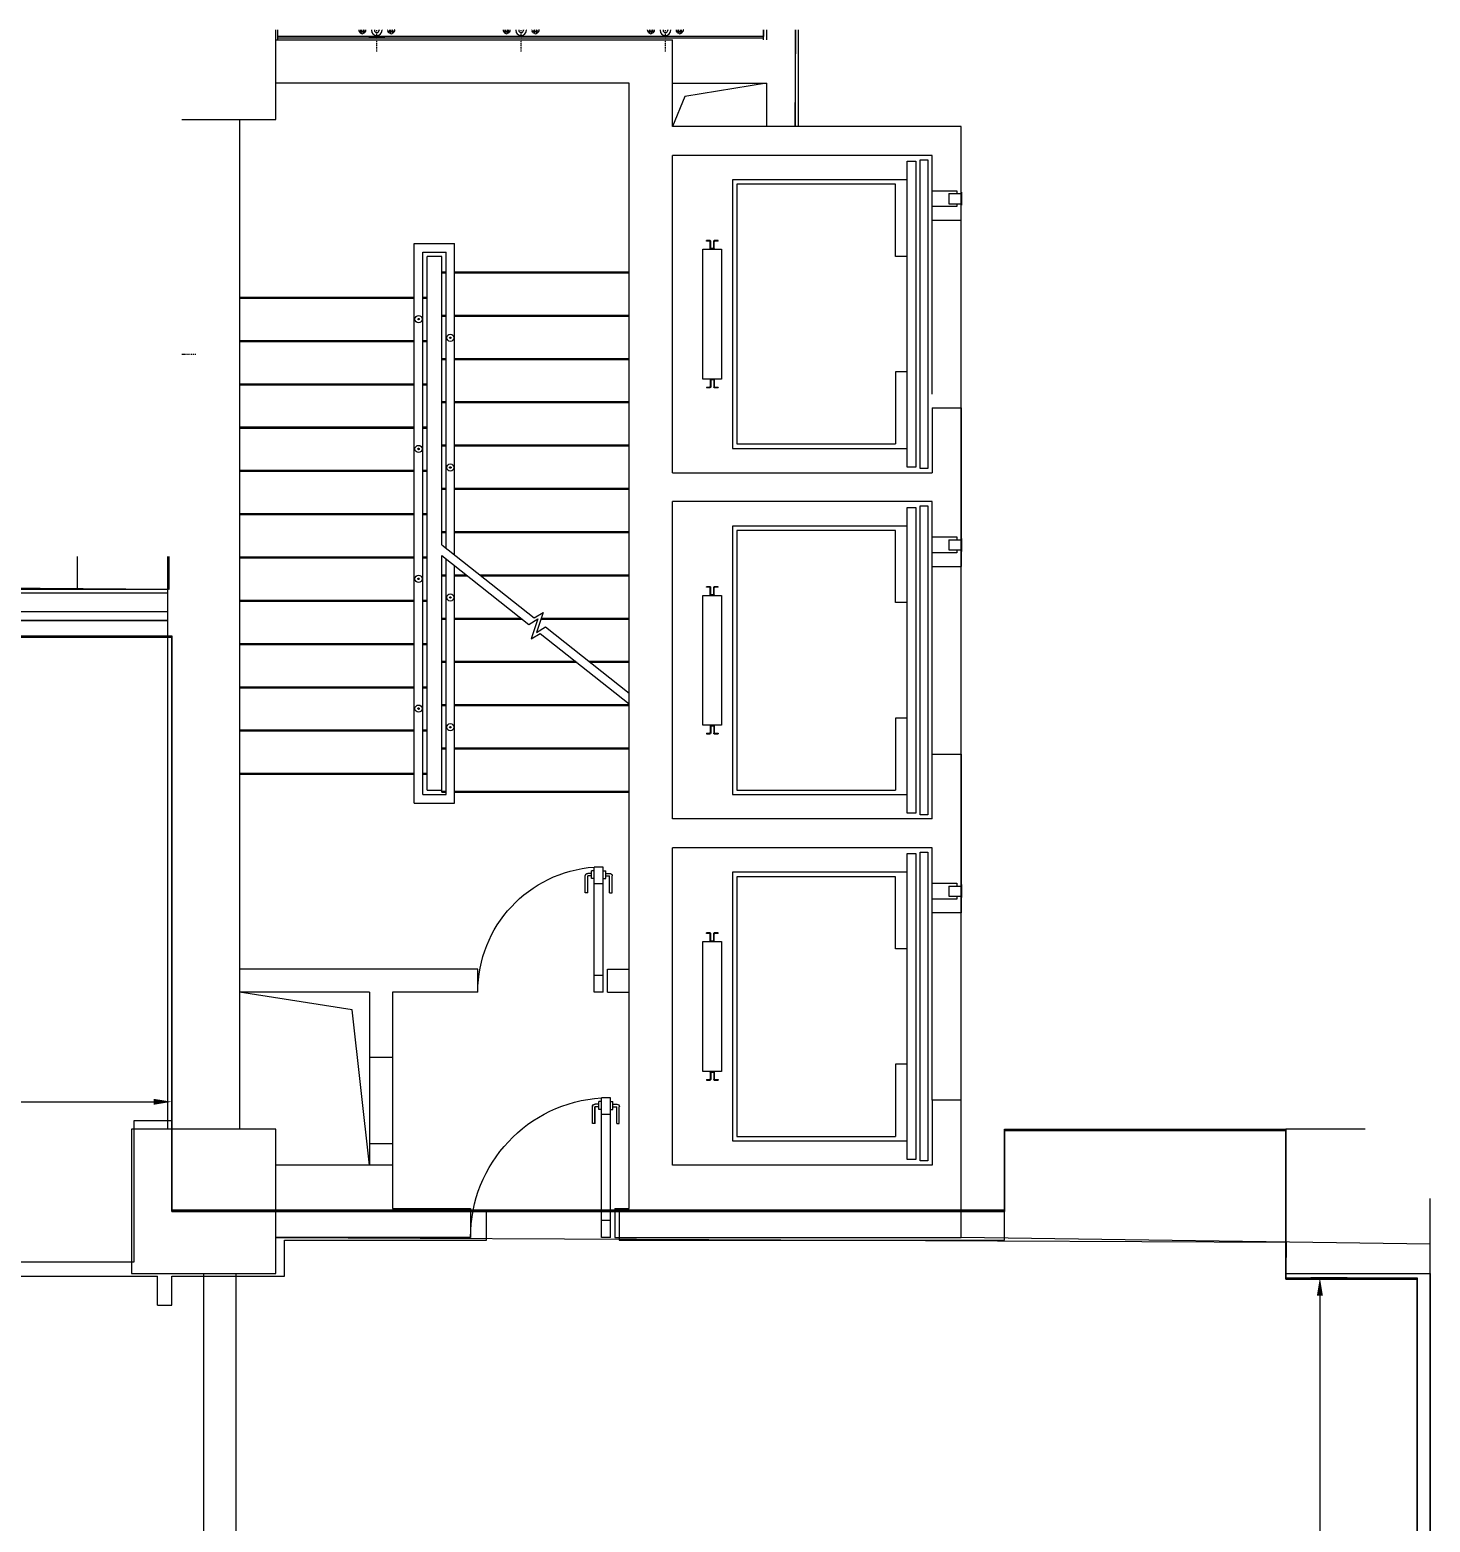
# Model space of a CAD drawing. Header units: millimetres. Extents: x 1339815 to 1379223, y -5788 to 29292.
# Drawn here: x 1358411 to 1368115, y 15908 to 26252 of the extents above; entities that cross this region are included whole.
import ezdxf

# ---------------------------------------------------------------- set-up
doc = ezdxf.new("R2010")
doc.units = ezdxf.units.MM
doc.linetypes.add('DASHDOT2', pattern=[12.7, 6.35, -3.175, 0, -3.175])
doc.linetypes.add('HIDDEN2', pattern=[4.7625, 3.175, -1.5875])
for name, color, linetype in [('Baca', 7, 'Continuous'), ('Divar-esas', 7, 'Continuous'), ('Divar-komek', 7, 'Continuous'), ('Kafel', 7, 'Continuous'), ('Lift', 7, 'Continuous'), ('Meheccer', 7, 'Continuous'), ('OFFICE_BOUNDARY', 3, 'Continuous'), ('Pillekan', 7, 'Continuous'), ('plita 2', 7, 'Continuous'), ('Qapi', 7, 'Continuous'), ('Santexnika', 7, 'Continuous'), ('sutun1', 7, 'Continuous'), ('Tavan', 7, 'Continuous')]:
    doc.layers.add(name, color=color, linetype=linetype)
doc.layers.add('syse', color=135, linetype='Continuous', lineweight=15)

msp = doc.modelspace()

# ---------------------------------------------------------------- linework, layer by layer
for p, q in [((1363126, 24792), (1363100, 24792)), ((1363100, 24788), (1363100, 24792)), ((1363122, 24788), (1363100, 24788)), ((1363126, 24736), (1363126, 24784)), ((1363130, 24740), (1363130, 24788)), ((1363150, 24732), (1363130, 24732)), ((1363146, 24736), (1363134, 24736)), ((1363150, 24740), (1363150, 24788)), ((1363180, 24792), (1363154, 24792)), ((1363154, 24736), (1363154, 24784)), ((1363180, 24788), (1363158, 24788)), ((1363180, 24788), (1363180, 24792)), ((1363126, 23828), (1363126, 23780)), ((1363130, 23832), (1363150, 23832)), ((1363130, 23824), (1363130, 23776)), ((1363134, 23828), (1363146, 23828)), ((1363150, 23824), (1363150, 23776)), ((1363154, 23828), (1363154, 23780)), ((1363100, 23776), (1363100, 23772)), ((1363100, 23776), (1363122, 23776)), ((1363100, 23772), (1363126, 23772)), ((1363154, 23772), (1363180, 23772)), ((1363158, 23776), (1363180, 23776)), ((1363180, 23776), (1363180, 23772)), ((1363126, 22392), (1363100, 22392)), ((1363100, 22388), (1363100, 22392)), ((1363122, 22388), (1363100, 22388)), ((1363126, 22336), (1363126, 22384)), ((1363130, 22340), (1363130, 22388)), ((1363150, 22340), (1363150, 22388)), ((1363180, 22392), (1363154, 22392)), ((1363154, 22336), (1363154, 22384)), ((1363180, 22388), (1363158, 22388)), ((1363180, 22388), (1363180, 22392)), ((1363150, 22332), (1363130, 22332)), ((1363146, 22336), (1363134, 22336)), ((1363126, 21428), (1363126, 21380)), ((1363130, 21432), (1363150, 21432)), ((1363130, 21424), (1363130, 21376)), ((1363134, 21428), (1363146, 21428)), ((1363150, 21424), (1363150, 21376)), ((1363154, 21428), (1363154, 21380)), ((1363100, 21376), (1363100, 21372)), ((1363100, 21376), (1363122, 21376)), ((1363100, 21372), (1363126, 21372)), ((1363154, 21372), (1363180, 21372)), ((1363158, 21376), (1363180, 21376)), ((1363180, 21376), (1363180, 21372)), ((1363126, 19992), (1363100, 19992)), ((1363100, 19988), (1363100, 19992)), ((1363122, 19988), (1363100, 19988)), ((1363126, 19936), (1363126, 19984)), ((1363130, 19940), (1363130, 19988)), ((1363150, 19940), (1363150, 19988)), ((1363180, 19992), (1363154, 19992)), ((1363154, 19936), (1363154, 19984)), ((1363180, 19988), (1363158, 19988)), ((1363180, 19988), (1363180, 19992)), ((1363150, 19932), (1363130, 19932)), ((1363146, 19936), (1363134, 19936)), ((1363100, 18976), (1363100, 18972)), ((1363100, 18976), (1363122, 18976)), ((1363100, 18972), (1363126, 18972)), ((1363126, 19028), (1363126, 18980)), ((1363130, 19032), (1363150, 19032)), ((1363130, 19024), (1363130, 18976)), ((1363134, 19028), (1363146, 19028)), ((1363150, 19024), (1363150, 18976)), ((1363154, 19028), (1363154, 18980)), ((1363154, 18972), (1363180, 18972)), ((1363158, 18976), (1363180, 18976)), ((1363180, 18976), (1363180, 18972)), ((1367115, 18622), (1367115, 17592)), ((1367115, 17592), (1368025, 17592)), ((1368025, 17592), (1368025, 15432))]:
    msp.add_line(p, q)
at = {"color": 18, "lineweight": -3, "true_color": 0x000000}
for p, q in [((1355525, 22052), (1359395, 22052)), ((1355525, 22042), (1359395, 22042)), ((1359395, 22052), (1359395, 18072)), ((1359395, 22042), (1359395, 18062)), ((1365165, 18072), (1365165, 18632)), ((1365165, 18632), (1367115, 18632)), ((1365165, 18062), (1365165, 18622)), ((1365165, 18622), (1367115, 18622)), ((1367115, 18632), (1367115, 17602)), ((1367115, 18622), (1367115, 17592)), ((1359395, 18072), (1365165, 18072)), ((1359395, 18062), (1365165, 18062)), ((1367115, 17602), (1368025, 17602)), ((1367115, 17592), (1368025, 17592)), ((1368025, 17602), (1368025, 10412)), ((1368025, 17592), (1368025, 10402))]:
    msp.add_line(p, q, dxfattribs=at)
at = {"color": 1, "lineweight": 30}
for p, q in [((1355525, 22042), (1359395, 22042)), ((1359395, 22042), (1359395, 18062)), ((1365165, 18062), (1365165, 18622)), ((1365165, 18622), (1367115, 18622)), ((1367115, 18622), (1367115, 17592)), ((1359395, 18062), (1365165, 18062)), ((1367115, 17592), (1368025, 17592)), ((1368025, 17592), (1368025, 10402))]:
    msp.add_line(p, q, dxfattribs=at)
at = {"color": 0, "lineweight": -2, "transparency": 16777216}
for p, q in [((1359395, 18689), (1359395, 18884)), ((1354520, 18822), (1359270, 18822)), ((1367539, 17602), (1367288, 17602)), ((1367351, 17477), (1367351, 10757))]:
    msp.add_line(p, q, dxfattribs=at)
for points in [[(1355415, 17712), (1359135, 17712), (1359135, 18692), (1359395, 18692), (1359395, 22042), (1355635, 22042), (1355635, 21352), (1354475, 21352), (1354475, 17712)], [(1365165, 17862), (1365165, 18622)], [(1359295, 17412), (1359395, 17412), (1359395, 17612), (1360175, 17612), (1360175, 17862), (1361575, 17862), (1361575, 18062), (1362495, 18062), (1362495, 17862), (1365165, 17862)], [(1355415, 17712), (1355415, 17612), (1359295, 17612)], [(1359295, 17412), (1359295, 17612)]]:
    msp.add_lwpolyline(points)
at = {"extrusion": (0, 0, -1)}
for centre, start, end in [((-1363122, 24784), 90, 180), ((-1363126, 24788), 90, 180), ((-1363130, 24736), -90, 0), ((-1363134, 24740), -90, 0), ((-1363146, 24740), 180, -90), ((-1363154, 24788), 0, 90), ((-1363150, 24736), 180, -90), ((-1363158, 24784), 0, 90), ((-1363130, 23828), 0, 90), ((-1363134, 23824), 0, 90), ((-1363146, 23824), 90, 180), ((-1363150, 23828), 90, 180), ((-1363122, 23780), 180, -90), ((-1363126, 23776), 180, -90), ((-1363154, 23776), -90, 0), ((-1363158, 23780), -90, 0), ((-1363122, 22384), 90, 180), ((-1363126, 22388), 90, 180), ((-1363154, 22388), 0, 90), ((-1363158, 22384), 0, 90), ((-1363130, 22336), -90, 0), ((-1363134, 22340), -90, 0), ((-1363146, 22340), 180, -90), ((-1363150, 22336), 180, -90), ((-1363130, 21428), 0, 90), ((-1363134, 21424), 0, 90), ((-1363146, 21424), 90, 180), ((-1363150, 21428), 90, 180), ((-1363122, 21380), 180, -90), ((-1363126, 21376), 180, -90), ((-1363154, 21376), -90, 0), ((-1363158, 21380), -90, 0), ((-1363122, 19984), 90, 180), ((-1363126, 19988), 90, 180), ((-1363154, 19988), 0, 90), ((-1363158, 19984), 0, 90), ((-1363130, 19936), -90, 0), ((-1363134, 19940), -90, 0), ((-1363146, 19940), 180, -90), ((-1363150, 19936), 180, -90), ((-1363122, 18980), 180, -90), ((-1363130, 19028), 0, 90), ((-1363126, 18976), 180, -90), ((-1363134, 19024), 0, 90), ((-1363146, 19024), 90, 180), ((-1363150, 19028), 90, 180), ((-1363154, 18976), -90, 0), ((-1363158, 18980), -90, 0)]:
    msp.add_arc(centre, 4, start, end, dxfattribs=at)
at = {"color": 0, "transparency": 16777216}
for points in [[(1359270, 18842), (1359270, 18801), (1359395, 18822)], [(1367330, 17477), (1367372, 17477), (1367351, 17602)]]:
    msp.add_solid(points, dxfattribs=at)
at = {"layer": 'Baca'}
for p, q in [((1360645, 19460), (1359865, 19582)), ((1360765, 18382), (1360645, 19460))]:
    msp.add_line(p, q, dxfattribs=at)
msp.add_lwpolyline([(1363515, 25882), (1362950, 25791), (1362865, 25582)], dxfattribs=at)
at = {"layer": 'Divar-esas'}
for p, q in [((1361515, 19742), (1359865, 19742)), ((1361515, 19582), (1361515, 19742)), ((1362415, 19742), (1362565, 19742)), ((1362415, 19582), (1362415, 19742)), ((1360765, 19582), (1359865, 19582)), ((1360765, 19582), (1360765, 19132)), ((1361515, 19582), (1360925, 19582)), ((1360925, 19582), (1360925, 19132)), ((1362415, 19582), (1362565, 19582)), ((1360765, 19132), (1360925, 19132)), ((1360765, 18532), (1360765, 18382)), ((1360765, 18532), (1360925, 18532)), ((1360925, 18532), (1360925, 18382))]:
    msp.add_line(p, q, dxfattribs=at)
at = {"layer": 'Divar-komek'}
for p, q in [((1363515, 26252), (1363515, 26182)), ((1363715, 26252), (1363715, 25582)), ((1363715, 26252), (1363715, 25582)), ((1362865, 25882), (1363515, 25882)), ((1363515, 25882), (1363515, 25582)), ((1359365, 22347), (1355715, 22347)), ((1359365, 22217), (1355585, 22217)), ((1360765, 19132), (1360765, 18532)), ((1360925, 19132), (1360925, 18532))]:
    msp.add_line(p, q, dxfattribs=at)
at = {"layer": 'Kafel'}
for p, q in [((1360130, 26182), (1360130, 26252)), ((1360130, 26197), (1363495, 26197)), ((1363495, 26182), (1363495, 26252)), ((1363735, 26252), (1363735, 25582)), ((1359375, 22602), (1359375, 22372)), ((1359365, 22372), (1355745, 22372))]:
    msp.add_line(p, q, dxfattribs=at)
at = {"layer": 'Lift'}
for p, q in [((1364580, 23212), (1364580, 25352)), ((1364580, 25352), (1364635, 25352)), ((1364580, 25352), (1364635, 25352)), ((1364635, 25352), (1364635, 23212)), ((1364490, 23222), (1364490, 25342)), ((1364490, 25342), (1364550, 25342)), ((1364550, 25342), (1364550, 23222)), ((1363280, 25213), (1363280, 23351)), ((1364490, 25213), (1363280, 25213)), ((1363310, 25182), (1363310, 23382)), ((1364410, 25182), (1363310, 25182)), ((1364410, 24682), (1364410, 25182)), ((1364490, 24682), (1364410, 24682)), ((1364490, 23882), (1364410, 23882)), ((1364410, 23882), (1364410, 23382)), ((1363310, 23382), (1364410, 23382)), ((1363280, 23351), (1364490, 23351)), ((1364550, 23222), (1364490, 23222)), ((1364635, 23212), (1364580, 23212)), ((1364490, 20822), (1364490, 22942)), ((1364490, 22942), (1364550, 22942)), ((1364550, 22942), (1364550, 20822)), ((1364580, 20812), (1364580, 22952)), ((1364580, 22952), (1364635, 22952)), ((1364580, 22952), (1364635, 22952)), ((1364635, 22952), (1364635, 20812)), ((1363280, 22813), (1363280, 20951)), ((1364490, 22813), (1363280, 22813)), ((1363310, 22782), (1363310, 20982)), ((1364410, 22782), (1363310, 22782)), ((1364410, 22282), (1364410, 22782)), ((1364490, 22282), (1364410, 22282)), ((1364490, 21482), (1364410, 21482)), ((1364410, 21482), (1364410, 20982)), ((1363280, 20951), (1364490, 20951)), ((1363310, 20982), (1364410, 20982)), ((1364550, 20822), (1364490, 20822)), ((1364635, 20812), (1364580, 20812)), ((1364490, 18422), (1364490, 20542)), ((1364490, 20542), (1364550, 20542)), ((1364550, 20542), (1364550, 18422)), ((1364580, 18412), (1364580, 20552)), ((1364580, 20552), (1364635, 20552)), ((1364580, 20552), (1364635, 20552)), ((1364635, 20552), (1364635, 18412)), ((1363280, 20413), (1363280, 18551)), ((1364490, 20413), (1363280, 20413)), ((1363310, 20382), (1363310, 18582)), ((1364410, 20382), (1363310, 20382)), ((1364410, 19882), (1364410, 20382)), ((1364490, 19882), (1364410, 19882)), ((1364490, 19082), (1364410, 19082)), ((1364410, 19082), (1364410, 18582)), ((1363280, 18551), (1364490, 18551)), ((1363310, 18582), (1364410, 18582)), ((1364550, 18422), (1364490, 18422)), ((1364635, 18412), (1364580, 18412))]:
    msp.add_line(p, q, dxfattribs=at)
at = {"layer": 'Lift', "linetype": 'Continuous'}
for p, q in [((1364665, 25137), (1364835, 25137)), ((1364780, 25117), (1364865, 25117)), ((1364780, 25117), (1364780, 25047)), ((1364780, 25047), (1364865, 25047)), ((1364835, 25137), (1364835, 25117)), ((1364835, 25047), (1364835, 25027)), ((1364865, 25127), (1364868, 25127)), ((1364865, 25037), (1364868, 25037)), ((1364868, 25127), (1364868, 25037)), ((1364835, 25027), (1364665, 25027)), ((1364665, 22737), (1364835, 22737)), ((1364780, 22717), (1364865, 22717)), ((1364780, 22717), (1364780, 22647)), ((1364835, 22737), (1364835, 22717)), ((1364865, 22727), (1364868, 22727)), ((1364868, 22727), (1364868, 22637)), ((1364835, 22627), (1364665, 22627)), ((1364780, 22647), (1364865, 22647)), ((1364835, 22647), (1364835, 22627)), ((1364865, 22637), (1364868, 22637)), ((1364665, 20337), (1364835, 20337)), ((1364780, 20317), (1364865, 20317)), ((1364780, 20317), (1364780, 20247)), ((1364835, 20337), (1364835, 20317)), ((1364865, 20327), (1364868, 20327)), ((1364868, 20327), (1364868, 20237)), ((1364835, 20227), (1364665, 20227)), ((1364780, 20247), (1364865, 20247)), ((1364835, 20247), (1364835, 20227)), ((1364865, 20237), (1364868, 20237))]:
    msp.add_line(p, q, dxfattribs=at)
at = {"layer": 'Lift', "extrusion": (0, 0, -1)}
for points in [[(-1363205, 23832), (-1363075, 23832), (-1363075, 24732), (-1363205, 24732)], [(-1363205, 21432), (-1363075, 21432), (-1363075, 22332), (-1363205, 22332)], [(-1363205, 19032), (-1363075, 19032), (-1363075, 19932), (-1363205, 19932)]]:
    msp.add_lwpolyline(points, close=True, dxfattribs=at)
at = {"layer": 'Meheccer'}
for p, q in [((1361075, 20892), (1361075, 24772)), ((1361075, 24772), (1361355, 24772)), ((1361355, 22610), (1361355, 24772)), ((1361135, 20952), (1361135, 24712)), ((1361135, 24712), (1361295, 24712)), ((1361295, 22658), (1361295, 24712)), ((1361295, 20952), (1361295, 22584)), ((1361355, 20892), (1361355, 22537)), ((1361135, 20952), (1361295, 20952)), ((1361075, 20892), (1361355, 20892))]:
    msp.add_line(p, q, dxfattribs=at)
for centre, radius in [((1361105, 24247), 25), ((1361105, 24247), 5), ((1361325, 24118), 25), ((1361325, 24118), 5), ((1361105, 23347), 25), ((1361325, 23218), 25), ((1361105, 22447), 25), ((1361325, 22318), 25), ((1361325, 22318), 5), ((1361105, 21547), 25), ((1361325, 21418), 25), ((1361325, 21418), 5)]:
    msp.add_circle(centre, radius, dxfattribs=at)
at = {"layer": 'Meheccer', "linetype": 'HIDDEN2'}
for centre in [(1361105, 23347), (1361325, 23218), (1361105, 22447), (1361105, 21547)]:
    msp.add_circle(centre, 5, dxfattribs=at)
at = {"layer": 'OFFICE_BOUNDARY'}
msp.add_lwpolyline([(1355525, 22052), (1359395, 22052), (1359395, 18072), (1365165, 18072), (1365165, 18632), (1367115, 18632), (1367115, 17602), (1368025, 17602), (1368025, 10412), (1359345, 10412), (1359345, 5332), (1361185, 5332), (1361185, 3182), (1367445, 3182), (1367445, 2262), (1357270, 2262)], dxfattribs=at)
at = {"layer": 'Pillekan'}
for p, q in [((1361165, 20982), (1361165, 24682)), ((1361265, 24682), (1361165, 24682)), ((1361265, 22682), (1361265, 24682)), ((1361265, 24575), (1361295, 24575)), ((1361265, 24568), (1361295, 24568)), ((1361355, 24575), (1362565, 24575)), ((1361355, 24568), (1362565, 24568)), ((1361075, 24397), (1359865, 24397)), ((1361075, 24390), (1359865, 24390)), ((1361165, 24397), (1361135, 24397)), ((1361165, 24390), (1361135, 24390)), ((1361265, 24275), (1361295, 24275)), ((1361265, 24268), (1361295, 24268)), ((1361355, 24275), (1362565, 24275)), ((1361355, 24268), (1362565, 24268)), ((1361075, 24097), (1359865, 24097)), ((1361075, 24090), (1359865, 24090)), ((1361165, 24097), (1361135, 24097)), ((1361165, 24090), (1361135, 24090)), ((1361265, 23975), (1361295, 23975)), ((1361265, 23968), (1361295, 23968)), ((1361355, 23975), (1362565, 23975)), ((1361355, 23968), (1362565, 23968)), ((1361075, 23797), (1359865, 23797)), ((1361165, 23797), (1361135, 23797)), ((1361075, 23790), (1359865, 23790)), ((1361165, 23790), (1361135, 23790)), ((1361265, 23675), (1361295, 23675)), ((1361265, 23668), (1361295, 23668)), ((1361355, 23675), (1362565, 23675)), ((1361355, 23668), (1362565, 23668)), ((1361075, 23497), (1359865, 23497)), ((1361075, 23490), (1359865, 23490)), ((1361165, 23497), (1361135, 23497)), ((1361165, 23490), (1361135, 23490)), ((1361265, 23375), (1361295, 23375)), ((1361265, 23368), (1361295, 23368)), ((1361355, 23375), (1362565, 23375)), ((1361355, 23368), (1362565, 23368)), ((1361075, 23197), (1359865, 23197)), ((1361075, 23190), (1359865, 23190)), ((1361165, 23197), (1361135, 23197)), ((1361165, 23190), (1361135, 23190)), ((1361265, 23075), (1361295, 23075)), ((1361355, 23075), (1362565, 23075)), ((1361265, 23068), (1361295, 23068)), ((1361355, 23068), (1362565, 23068)), ((1361075, 22897), (1359865, 22897)), ((1361075, 22890), (1359865, 22890)), ((1361165, 22897), (1361135, 22897)), ((1361165, 22890), (1361135, 22890)), ((1361265, 22775), (1361295, 22775)), ((1361265, 22768), (1361295, 22768)), ((1361355, 22775), (1362565, 22775)), ((1361355, 22768), (1362565, 22768)), ((1361075, 22597), (1359865, 22597)), ((1361075, 22590), (1359865, 22590)), ((1361165, 22597), (1361135, 22597)), ((1361165, 22590), (1361135, 22590)), ((1361265, 20968), (1361265, 22608)), ((1361265, 22475), (1361295, 22475)), ((1361265, 22468), (1361295, 22468)), ((1361355, 22475), (1361434, 22475)), ((1361355, 22468), (1361443, 22468)), ((1361527, 22475), (1362565, 22475)), ((1361536, 22468), (1362565, 22468)), ((1361075, 22297), (1359865, 22297)), ((1361075, 22290), (1359865, 22290)), ((1361165, 22297), (1361135, 22297)), ((1361165, 22290), (1361135, 22290)), ((1361265, 22175), (1361295, 22175)), ((1361265, 22168), (1361295, 22168)), ((1361355, 22175), (1361814, 22175)), ((1361355, 22168), (1361823, 22168)), ((1361929, 22168), (1361931, 22168)), ((1361952, 22168), (1362565, 22168)), ((1361955, 22175), (1362565, 22175)), ((1361075, 21997), (1359865, 21997)), ((1361075, 21990), (1359865, 21990)), ((1361165, 21997), (1361135, 21997)), ((1361165, 21990), (1361135, 21990)), ((1361265, 21875), (1361295, 21875)), ((1361265, 21868), (1361295, 21868)), ((1361355, 21875), (1362194, 21875)), ((1361355, 21868), (1362203, 21868)), ((1362287, 21875), (1362565, 21875)), ((1362296, 21868), (1362565, 21868)), ((1361075, 21697), (1359865, 21697)), ((1361075, 21690), (1359865, 21690)), ((1361165, 21697), (1361135, 21697)), ((1361165, 21690), (1361135, 21690)), ((1361265, 21575), (1361295, 21575)), ((1361265, 21568), (1361295, 21568)), ((1361355, 21575), (1362565, 21575)), ((1361355, 21568), (1362565, 21568)), ((1361075, 21397), (1359865, 21397)), ((1361075, 21390), (1359865, 21390)), ((1361165, 21397), (1361135, 21397)), ((1361165, 21390), (1361135, 21390)), ((1361265, 21275), (1361295, 21275)), ((1361265, 21268), (1361295, 21268)), ((1361355, 21275), (1362565, 21275)), ((1361355, 21268), (1362565, 21268)), ((1361075, 21097), (1359865, 21097)), ((1361075, 21090), (1359865, 21090)), ((1361165, 21097), (1361135, 21097)), ((1361165, 21090), (1361135, 21090)), ((1361165, 20982), (1361265, 20982)), ((1361265, 20975), (1361295, 20975)), ((1361265, 20968), (1361295, 20968)), ((1361355, 20975), (1362565, 20975)), ((1361355, 20968), (1362565, 20968))]:
    msp.add_line(p, q, dxfattribs=at)
at = {"layer": 'Pillekan', "linetype": 'Continuous'}
for points in [[(1361265, 22682), (1361906, 22176), (1361968, 22214), (1361922, 22075), (1361984, 22114), (1362565, 21655)], [(1361265, 22608), (1361869, 22131), (1361931, 22169), (1361885, 22030), (1361948, 22069), (1362565, 21581)]]:
    msp.add_lwpolyline(points, dxfattribs=at)
at = {"layer": 'plita 2'}
for p, q in [((1364665, 23726), (1364665, 24932)), ((1364665, 21232), (1364665, 22532)), ((1364665, 18832), (1364665, 20132))]:
    msp.add_line(p, q, dxfattribs=at)
at = {"layer": 'Qapi', "linetype": 'Continuous'}
for p, q in [((1362260, 20271), (1362260, 20387)), ((1362260, 20271), (1362260, 20387)), ((1362304, 20405), (1362277, 20405)), ((1362304, 20405), (1362277, 20405)), ((1362304, 20405), (1362277, 20405)), ((1362277, 20271), (1362277, 20387)), ((1362304, 20387), (1362277, 20387)), ((1362304, 20405), (1362278, 20405)), ((1362304, 20405), (1362278, 20405)), ((1362304, 20405), (1362278, 20405)), ((1362278, 20271), (1362278, 20387)), ((1362304, 20387), (1362278, 20387)), ((1362304, 20369), (1362304, 20422)), ((1362304, 20369), (1362304, 20422)), ((1362322, 20422), (1362304, 20422)), ((1362304, 20369), (1362304, 20422)), ((1362304, 20369), (1362304, 20422)), ((1362322, 20422), (1362304, 20422)), ((1362384, 20422), (1362402, 20422)), ((1362384, 20422), (1362402, 20422)), ((1362402, 20369), (1362402, 20422)), ((1362402, 20369), (1362402, 20422)), ((1362402, 20369), (1362402, 20422)), ((1362402, 20369), (1362402, 20422)), ((1362402, 20405), (1362429, 20405)), ((1362402, 20405), (1362429, 20405)), ((1362402, 20405), (1362429, 20405)), ((1362402, 20405), (1362429, 20405)), ((1362402, 20405), (1362429, 20405)), ((1362402, 20405), (1362429, 20405)), ((1362402, 20387), (1362429, 20387)), ((1362402, 20387), (1362429, 20387)), ((1362429, 20271), (1362429, 20387)), ((1362429, 20271), (1362429, 20387)), ((1362446, 20271), (1362446, 20387)), ((1362446, 20271), (1362446, 20387)), ((1362322, 20369), (1362304, 20369)), ((1362322, 20369), (1362304, 20369)), ((1362384, 20369), (1362402, 20369)), ((1362384, 20369), (1362402, 20369)), ((1362277, 20271), (1362260, 20271)), ((1362278, 20271), (1362260, 20271)), ((1362429, 20271), (1362446, 20271)), ((1362429, 20271), (1362446, 20271)), ((1362310, 18671), (1362310, 18787)), ((1362310, 18671), (1362310, 18787)), ((1362354, 18805), (1362327, 18805)), ((1362354, 18805), (1362327, 18805)), ((1362354, 18805), (1362327, 18805)), ((1362327, 18671), (1362327, 18787)), ((1362354, 18787), (1362327, 18787)), ((1362354, 18805), (1362328, 18805)), ((1362354, 18805), (1362328, 18805)), ((1362354, 18805), (1362328, 18805)), ((1362328, 18671), (1362328, 18787)), ((1362354, 18787), (1362328, 18787)), ((1362354, 18769), (1362354, 18823)), ((1362354, 18769), (1362354, 18823)), ((1362372, 18823), (1362354, 18823)), ((1362354, 18769), (1362354, 18823)), ((1362354, 18769), (1362354, 18823)), ((1362372, 18823), (1362354, 18823)), ((1362372, 18769), (1362354, 18769)), ((1362372, 18769), (1362354, 18769)), ((1362434, 18823), (1362452, 18823)), ((1362434, 18823), (1362452, 18823)), ((1362434, 18769), (1362452, 18769)), ((1362434, 18769), (1362452, 18769)), ((1362452, 18769), (1362452, 18823)), ((1362452, 18769), (1362452, 18823)), ((1362452, 18769), (1362452, 18823)), ((1362452, 18769), (1362452, 18823)), ((1362452, 18805), (1362479, 18805)), ((1362452, 18805), (1362479, 18805)), ((1362452, 18805), (1362479, 18805)), ((1362452, 18805), (1362479, 18805)), ((1362452, 18805), (1362479, 18805)), ((1362452, 18805), (1362479, 18805)), ((1362452, 18787), (1362479, 18787)), ((1362452, 18787), (1362479, 18787)), ((1362479, 18671), (1362479, 18787)), ((1362479, 18671), (1362479, 18787)), ((1362496, 18671), (1362496, 18787)), ((1362496, 18671), (1362496, 18787)), ((1362327, 18671), (1362310, 18671)), ((1362328, 18671), (1362310, 18671)), ((1362479, 18671), (1362496, 18671)), ((1362479, 18671), (1362496, 18671))]:
    msp.add_line(p, q, dxfattribs=at)
at = {"layer": 'Qapi'}
for p, q in [((1362384, 20449), (1362322, 20449)), ((1362384, 20449), (1362322, 20449)), ((1362322, 19582), (1362322, 20449)), ((1362384, 20449), (1362322, 20449)), ((1362384, 20449), (1362322, 20449)), ((1362322, 19582), (1362322, 20449)), ((1362384, 19582), (1362384, 20449)), ((1362384, 19582), (1362384, 20449)), ((1362384, 20333), (1362322, 20333)), ((1362384, 20333), (1362322, 20333)), ((1362384, 19698), (1362322, 19698)), ((1362384, 19698), (1362322, 19698)), ((1362384, 19582), (1362322, 19582)), ((1362384, 19582), (1362322, 19582)), ((1362384, 19582), (1362322, 19582)), ((1362384, 19582), (1362322, 19582)), ((1362434, 18849), (1362372, 18849)), ((1362372, 17882), (1362372, 18849)), ((1362434, 18849), (1362372, 18849)), ((1362372, 17882), (1362372, 18849)), ((1362434, 17882), (1362434, 18849)), ((1362434, 17882), (1362434, 18849)), ((1362434, 18734), (1362372, 18734)), ((1362434, 18734), (1362372, 18734)), ((1362434, 18734), (1362372, 18734)), ((1362434, 18734), (1362372, 18734)), ((1362434, 17998), (1362372, 17998)), ((1362434, 17998), (1362372, 17998)), ((1362434, 17882), (1362372, 17882)), ((1362434, 17882), (1362372, 17882))]:
    msp.add_line(p, q, dxfattribs=at)
at = {"layer": 'Qapi', "extrusion": (0, 0, -1)}
for centre, radius, end in [((-1362384, 19582), 869, 85.8935), ((-1362384, 19582), 869, 85.8935), ((-1362434, 17882), 969, 86.3179), ((-1362434, 17882), 969, 86.3179)]:
    msp.add_arc(centre, radius, 0, end, dxfattribs=at)
at = {"layer": 'Qapi', "linetype": 'Continuous', "extrusion": (0, 0, -1)}
for centre, start, end in [((-1362277, 20387), 0, 90), ((-1362278, 20387), 0, 90), ((-1362429, 20387), 90, 180), ((-1362429, 20387), 90, 180), ((-1362327, 18787), 0, 90), ((-1362328, 18787), 0, 90), ((-1362479, 18787), 90, 180), ((-1362479, 18787), 90, 180)]:
    msp.add_arc(centre, 17.8, start, end, dxfattribs=at)
at = {"layer": 'Santexnika'}
for p, q in [((1360704, 26245), (1360708, 26245)), ((1360708, 26242), (1360708, 26252)), ((1360723, 26242), (1360708, 26242)), ((1360712, 26239), (1360712, 26242)), ((1360720, 26237), (1360720, 26242)), ((1360723, 26242), (1360723, 26252)), ((1360727, 26245), (1360723, 26245)), ((1360871, 26197), (1360761, 26197)), ((1360799, 26252), (1360799, 26249)), ((1360832, 26252), (1360832, 26249)), ((1360904, 26245), (1360908, 26245)), ((1360908, 26242), (1360908, 26252)), ((1360908, 26242), (1360923, 26242)), ((1360911, 26237), (1360911, 26242)), ((1360919, 26239), (1360919, 26242)), ((1360923, 26242), (1360923, 26252)), ((1360927, 26245), (1360923, 26245)), ((1361704, 26245), (1361708, 26245)), ((1361708, 26242), (1361708, 26252)), ((1361723, 26242), (1361708, 26242)), ((1361712, 26239), (1361712, 26242)), ((1361720, 26237), (1361720, 26242)), ((1361723, 26242), (1361723, 26252)), ((1361727, 26245), (1361723, 26245)), ((1361759, 26197), (1361870, 26197)), ((1361799, 26252), (1361799, 26249)), ((1361832, 26252), (1361832, 26249)), ((1361904, 26245), (1361908, 26245)), ((1361908, 26242), (1361908, 26252)), ((1361908, 26242), (1361923, 26242)), ((1361911, 26237), (1361911, 26242)), ((1361919, 26239), (1361919, 26242)), ((1361923, 26242), (1361923, 26252)), ((1361927, 26245), (1361923, 26245)), ((1362704, 26245), (1362708, 26245)), ((1362708, 26242), (1362708, 26252)), ((1362723, 26242), (1362708, 26242)), ((1362712, 26239), (1362712, 26242)), ((1362720, 26237), (1362720, 26242)), ((1362723, 26242), (1362723, 26252)), ((1362727, 26245), (1362723, 26245)), ((1362759, 26197), (1362870, 26197)), ((1362799, 26252), (1362799, 26249)), ((1362832, 26252), (1362832, 26249)), ((1362904, 26245), (1362908, 26245)), ((1362908, 26242), (1362908, 26252)), ((1362908, 26242), (1362923, 26242)), ((1362911, 26237), (1362911, 26242)), ((1362919, 26239), (1362919, 26242)), ((1362923, 26242), (1362923, 26252)), ((1362927, 26245), (1362923, 26245)), ((1358740, 22602), (1358740, 22372))]:
    msp.add_line(p, q, dxfattribs=at)
at = {"layer": 'Santexnika', "color": 26, "linetype": 'DASHDOT2', "true_color": 0x791e15}
for p, q in [((1360815, 26103), (1360815, 26252)), ((1361815, 26103), (1361815, 26252)), ((1362815, 26103), (1362815, 26252)), ((1359561, 24002), (1359465, 24002))]:
    msp.add_line(p, q, dxfattribs=at)
at = {"layer": 'Santexnika'}
for points in [[(1360690, 26249), (1360691, 26246), (1360692, 26244), (1360695, 26243), (1360698, 26242), (1360700, 26243), (1360703, 26244), (1360704, 26246), (1360705, 26249), (1360704, 26252), (1360704, 26252)], [(1360691, 26252), (1360691, 26252), (1360690, 26249)], [(1360707, 26249), (1360708, 26246), (1360710, 26244), (1360712, 26242), (1360715, 26242), (1360718, 26242), (1360721, 26244), (1360722, 26246), (1360723, 26249), (1360722, 26252)], [(1360708, 26252), (1360707, 26249)], [(1360725, 26249), (1360726, 26246), (1360728, 26244), (1360730, 26243), (1360733, 26242), (1360736, 26243), (1360738, 26244), (1360740, 26246), (1360740, 26249), (1360740, 26252), (1360739, 26252)], [(1360726, 26252), (1360726, 26252), (1360725, 26249)], [(1360779, 26249), (1360782, 26235), (1360789, 26224), (1360801, 26216), (1360815, 26213), (1360829, 26216), (1360841, 26224), (1360849, 26235), (1360852, 26249), (1360851, 26252)], [(1360779, 26252), (1360779, 26249)], [(1360799, 26249), (1360800, 26243), (1360804, 26238), (1360809, 26234), (1360815, 26233), (1360822, 26234), (1360827, 26238), (1360830, 26243), (1360832, 26249), (1360831, 26252)], [(1360799, 26252), (1360799, 26249)], [(1360890, 26249), (1360891, 26246), (1360892, 26244), (1360895, 26243), (1360898, 26242), (1360900, 26243), (1360903, 26244), (1360904, 26246), (1360905, 26249), (1360904, 26252), (1360904, 26252)], [(1360891, 26252), (1360891, 26252), (1360890, 26249)], [(1360907, 26249), (1360908, 26246), (1360910, 26244), (1360912, 26242), (1360915, 26242), (1360918, 26242), (1360921, 26244), (1360922, 26246), (1360923, 26249), (1360922, 26252)], [(1360908, 26252), (1360907, 26249)], [(1360925, 26249), (1360926, 26246), (1360928, 26244), (1360930, 26243), (1360933, 26242), (1360936, 26243), (1360938, 26244), (1360940, 26246), (1360940, 26249), (1360940, 26252), (1360939, 26252)], [(1360926, 26252), (1360926, 26252), (1360925, 26249)], [(1361690, 26249), (1361691, 26246), (1361692, 26244), (1361695, 26243), (1361698, 26242), (1361700, 26243), (1361703, 26244), (1361704, 26246), (1361705, 26249), (1361704, 26252), (1361704, 26252)], [(1361691, 26252), (1361691, 26252), (1361690, 26249)], [(1361707, 26249), (1361708, 26246), (1361710, 26244), (1361712, 26242), (1361715, 26242), (1361718, 26242), (1361721, 26244), (1361722, 26246), (1361723, 26249), (1361722, 26252)], [(1361708, 26252), (1361707, 26249)], [(1361725, 26249), (1361726, 26246), (1361728, 26244), (1361730, 26243), (1361733, 26242), (1361736, 26243), (1361738, 26244), (1361740, 26246), (1361740, 26249), (1361740, 26252), (1361739, 26252)], [(1361726, 26252), (1361726, 26252), (1361725, 26249)], [(1361779, 26249), (1361782, 26235), (1361789, 26224), (1361801, 26216), (1361815, 26213), (1361829, 26216), (1361841, 26224), (1361849, 26235), (1361852, 26249), (1361851, 26252)], [(1361779, 26252), (1361779, 26249)], [(1361799, 26249), (1361800, 26243), (1361804, 26238), (1361809, 26234), (1361815, 26233), (1361822, 26234), (1361827, 26238), (1361830, 26243), (1361832, 26249), (1361831, 26252)], [(1361799, 26252), (1361799, 26249)], [(1361890, 26249), (1361891, 26246), (1361892, 26244), (1361895, 26243), (1361898, 26242), (1361900, 26243), (1361903, 26244), (1361904, 26246), (1361905, 26249), (1361904, 26252), (1361904, 26252)], [(1361891, 26252), (1361891, 26252), (1361890, 26249)], [(1361907, 26249), (1361908, 26246), (1361910, 26244), (1361912, 26242), (1361915, 26242), (1361918, 26242), (1361921, 26244), (1361922, 26246), (1361923, 26249), (1361922, 26252)], [(1361908, 26252), (1361907, 26249)], [(1361925, 26249), (1361926, 26246), (1361928, 26244), (1361930, 26243), (1361933, 26242), (1361936, 26243), (1361938, 26244), (1361940, 26246), (1361940, 26249), (1361940, 26252), (1361939, 26252)], [(1361926, 26252), (1361926, 26252), (1361925, 26249)], [(1362690, 26249), (1362691, 26246), (1362692, 26244), (1362695, 26243), (1362698, 26242), (1362700, 26243), (1362703, 26244), (1362704, 26246), (1362705, 26249), (1362704, 26252), (1362704, 26252)], [(1362691, 26252), (1362691, 26252), (1362690, 26249)], [(1362707, 26249), (1362708, 26246), (1362710, 26244), (1362712, 26242), (1362715, 26242), (1362718, 26242), (1362721, 26244), (1362722, 26246), (1362723, 26249), (1362722, 26252)], [(1362708, 26252), (1362707, 26249)], [(1362725, 26249), (1362726, 26246), (1362728, 26244), (1362730, 26243), (1362733, 26242), (1362736, 26243), (1362738, 26244), (1362740, 26246), (1362740, 26249), (1362740, 26252), (1362739, 26252)], [(1362726, 26252), (1362726, 26252), (1362725, 26249)], [(1362779, 26249), (1362782, 26235), (1362789, 26224), (1362801, 26216), (1362815, 26213), (1362829, 26216), (1362841, 26224), (1362849, 26235), (1362852, 26249), (1362851, 26252)], [(1362779, 26252), (1362779, 26249)], [(1362799, 26249), (1362800, 26243), (1362804, 26238), (1362809, 26234), (1362815, 26233), (1362822, 26234), (1362827, 26238), (1362830, 26243), (1362832, 26249), (1362831, 26252)], [(1362799, 26252), (1362799, 26249)], [(1362890, 26249), (1362891, 26246), (1362892, 26244), (1362895, 26243), (1362898, 26242), (1362900, 26243), (1362903, 26244), (1362904, 26246), (1362905, 26249), (1362904, 26252), (1362904, 26252)], [(1362891, 26252), (1362891, 26252), (1362890, 26249)], [(1362907, 26249), (1362908, 26246), (1362910, 26244), (1362912, 26242), (1362915, 26242), (1362918, 26242), (1362921, 26244), (1362922, 26246), (1362923, 26249), (1362922, 26252)], [(1362908, 26252), (1362907, 26249)], [(1362925, 26249), (1362926, 26246), (1362928, 26244), (1362930, 26243), (1362933, 26242), (1362936, 26243), (1362938, 26244), (1362940, 26246), (1362940, 26249), (1362940, 26252), (1362939, 26252)], [(1362926, 26252), (1362926, 26252), (1362925, 26249)]]:
    msp.add_lwpolyline(points, dxfattribs=at)
at = {"layer": 'Santexnika', "extrusion": (0, 0, -1)}
for centre in [(-1360714, 26232), (-1360916, 26232), (-1361714, 26232), (-1361916, 26232), (-1362714, 26232), (-1362916, 26232)]:
    msp.add_circle(centre, 7.36, dxfattribs=at)
for centre, radius, start, end in [((-1360715, 26249), 22.8, -72.6141, -14.9041), ((-1360715, 26249), 14, -63.7726, -23.7455), ((-1360715, 26249), 14, -156.2545, -111.2626), ((-1360715, 26249), 22.8, -165.0959, -102.4212), ((-1360915, 26249), 22.8, -77.5788, -14.9041), ((-1360915, 26249), 14, -68.7374, -23.7455), ((-1360915, 26249), 14, -156.2545, -116.2274), ((-1360915, 26249), 22.8, -165.0959, -107.3859), ((-1361715, 26249), 22.8, -72.6141, -14.9041), ((-1361715, 26249), 14, -63.7726, -23.7455), ((-1361715, 26249), 14, -156.2545, -111.2626), ((-1361715, 26249), 22.8, -165.0959, -102.4212), ((-1361915, 26249), 22.8, -77.5788, -14.9041), ((-1361915, 26249), 14, -68.7374, -23.7455), ((-1361915, 26249), 14, -156.2545, -116.2274), ((-1361915, 26249), 22.8, -165.0959, -107.3859), ((-1362715, 26249), 22.8, -72.6141, -14.9041), ((-1362715, 26249), 14, -63.7726, -23.7455), ((-1362715, 26249), 14, -156.2545, -111.2626), ((-1362715, 26249), 22.8, -165.0959, -102.4212), ((-1362915, 26249), 22.8, -77.5788, -14.9041), ((-1362915, 26249), 14, -68.7374, -23.7455), ((-1362915, 26249), 14, -156.2545, -116.2274), ((-1362915, 26249), 22.8, -165.0959, -107.3859)]:
    msp.add_arc(centre, radius, start, end, dxfattribs=at)
at = {"layer": 'sutun1'}
for p, q in [((1360115, 25632), (1360115, 26252)), ((1360115, 26182), (1362865, 26182)), ((1362865, 25582), (1362865, 26182)), ((1362565, 25882), (1360115, 25882)), ((1362565, 18082), (1362565, 25882)), ((1359465, 25632), (1360115, 25632)), ((1359865, 25632), (1359865, 18632)), ((1364865, 25582), (1362865, 25582)), ((1364865, 24932), (1364865, 25582)), ((1364665, 25382), (1362865, 25382)), ((1362865, 23182), (1362865, 25382)), ((1364665, 24932), (1364665, 25382)), ((1364665, 24932), (1364865, 24932)), ((1364665, 23632), (1364665, 23182)), ((1364665, 23632), (1364865, 23632)), ((1364865, 23632), (1364865, 22532)), ((1362865, 23182), (1364665, 23182)), ((1364665, 22982), (1362865, 22982)), ((1362865, 21132), (1362865, 22982)), ((1364665, 22982), (1362865, 22982)), ((1362865, 20782), (1362865, 22982)), ((1364665, 22532), (1364665, 22982)), ((1359365, 22602), (1359365, 18632)), ((1364665, 22532), (1364865, 22532)), ((1364665, 20782), (1364665, 21232)), ((1364665, 21232), (1364865, 21232)), ((1364865, 21232), (1364865, 20132)), ((1364665, 20782), (1362865, 20782)), ((1362865, 18382), (1362865, 20582)), ((1364665, 20582), (1362865, 20582)), ((1362865, 18382), (1362865, 20582)), ((1364665, 20132), (1364665, 20582)), ((1364865, 20132), (1364665, 20132)), ((1364865, 18832), (1364665, 18832)), ((1364665, 18832), (1364665, 18382)), ((1364865, 17882), (1364865, 18832)), ((1367665, 18632), (1367115, 18632)), ((1367115, 18632), (1367115, 17632)), ((1360925, 18382), (1360115, 18382)), ((1360925, 18382), (1360925, 18082)), ((1364665, 18382), (1362865, 18382)), ((1368115, 17632), (1368115, 18152)), ((1360925, 18082), (1361465, 18082)), ((1361465, 18082), (1361465, 17882)), ((1362465, 18082), (1362465, 17882)), ((1362465, 18082), (1362565, 18082)), ((1361465, 17882), (1360115, 17882)), ((1362465, 17882), (1364865, 17882)), ((1367115, 17632), (1368115, 17632))]:
    msp.add_line(p, q, dxfattribs=at)
at = {"layer": 'sutun1', "color": 134}
for p, q in [((1360130, 26207), (1360130, 26252)), ((1363495, 26207), (1360130, 26207)), ((1363495, 26252), (1363495, 26207)), ((1363715, 25582), (1363719, 26252)), ((1363865, 25582), (1363715, 25582)), ((1364865, 25582), (1363865, 25582)), ((1364865, 17882), (1364865, 25582)), ((1359374, 22602), (1359375, 22372)), ((1359375, 22372), (1355791, 22403)), ((1368115, 17834), (1364865, 17882)), ((1364865, 17882), (1364865, 17882)), ((1368115, 10632), (1368115, 17834)), ((1368115, 17834), (1368115, 17834)), ((1368115, 17834), (1368115, 17834)), ((1368115, 17834), (1368115, 17834))]:
    msp.add_line(p, q, dxfattribs=at)
at = {"layer": 'sutun1', "color": 22}
for p, q in [((1355500, 22157), (1359365, 22157)), ((1359365, 22157), (1359365, 18632)), ((1359365, 18632), (1359115, 18632)), ((1359115, 18632), (1359115, 17632)), ((1360115, 17632), (1360115, 17882)), ((1360115, 17882), (1367118, 17849)), ((1367118, 17849), (1367115, 17632)), ((1359115, 17632), (1359615, 17632)), ((1359615, 17632), (1359615, 15432)), ((1359840, 15432), (1359840, 17632)), ((1359840, 17632), (1360115, 17632)), ((1367115, 17632), (1368115, 17632)), ((1368115, 17632), (1368115, 10632))]:
    msp.add_line(p, q, dxfattribs=at)
at = {"layer": 'sutun1'}
msp.add_lwpolyline([(1359115, 17632), (1360115, 17632), (1360115, 18632), (1359115, 18632)], close=True, dxfattribs=at)
at = {"layer": 'syse'}
for p, q in [((1360130, 26207), (1363495, 26207)), ((1359365, 22602), (1359365, 22372))]:
    msp.add_line(p, q, dxfattribs=at)
at = {"layer": 'Tavan'}
msp.add_line((1359365, 22157), (1355500, 22157), dxfattribs=at)

doc.saveas('drawing.dxf')
